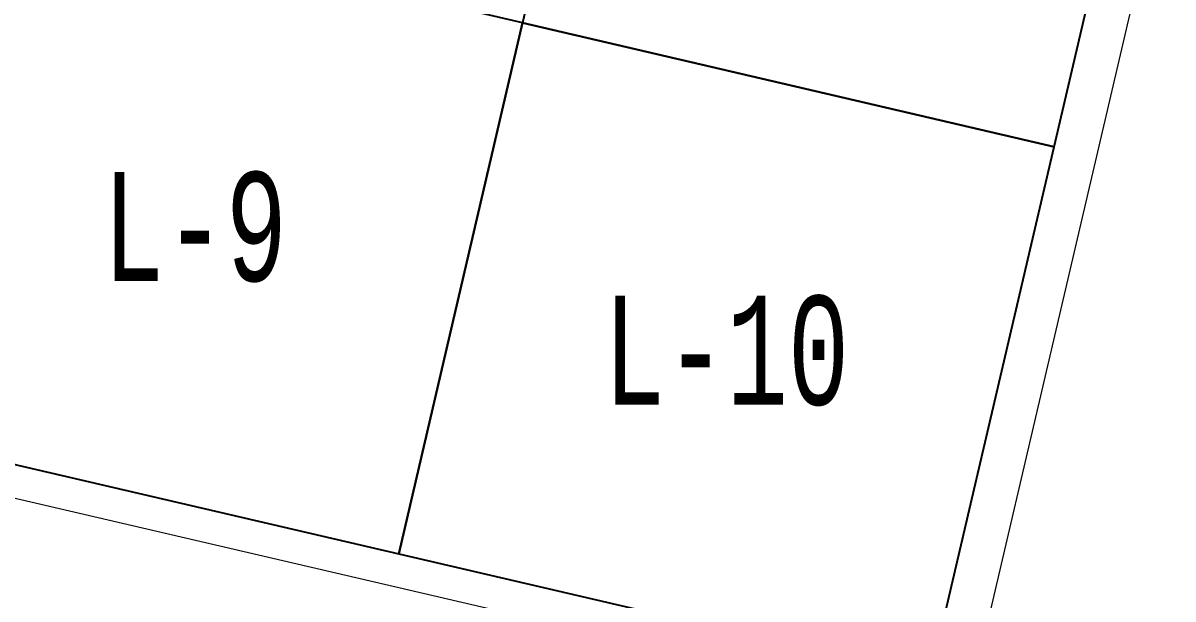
# Model space of a CAD drawing. Header units: millimetres. Extents: x 474016 to 477875, y 2288607 to 2292200.
# Drawn here: x 474205.4 to 474258, y 2289267.6 to 2289294 of the extents above; entities that cross this region are included whole.
import ezdxf
from ezdxf.enums import TextEntityAlignment as Align

# ---------------------------------------------------------------- set-up
doc = ezdxf.new("R2010")
doc.units = ezdxf.units.MM
doc.header["$LTSCALE"] = 50
doc.layers.add('BANQUETA', color=251, linetype='Continuous', lineweight=5)
doc.layers.add('LOTES', color=6, linetype='Continuous', lineweight=15)
doc.layers.add('CVL_LOTIF', color=1, linetype='Continuous')
doc.layers.add('MZ Y LT', color=7, linetype='Continuous', lineweight=13, true_color=0x0d2bf2)
doc.styles.add('MONOTXT4', font='MONOTXT4.shx', dxfattribs={"width": 0.55})

msp = doc.modelspace()

# ---------------------------------------------------------------- linework, layer by layer
at = {"layer": 'BANQUETA'}
msp.add_lwpolyline([(474124.839, 2289290.893), (474246.576, 2289262.523, 0.414214), (474248.978, 2289264.017), (474260.099, 2289311.738, 0.414214), (474258.606, 2289314.14), (474136.868, 2289342.51)], format="xyb", dxfattribs=at)
at = {"layer": 'CVL_LOTIF'}
for points in [[(474255.428, 2289300.505), (474231.081, 2289306.179), (474228.243, 2289294.005), (474252.591, 2289288.331)], [(474228.243, 2289294.005), (474203.896, 2289299.68), (474198.222, 2289275.332), (474222.569, 2289269.658)], [(474252.591, 2289288.331), (474228.243, 2289294.005), (474222.569, 2289269.658), (474246.917, 2289263.984)]]:
    msp.add_lwpolyline(points, close=True, dxfattribs=at)
at = {"layer": 'LOTES'}
for p, q in [((474228.243, 2289294.005), (474233.918, 2289318.353)), ((474222.569, 2289269.658), (474228.243, 2289294.005))]:
    msp.add_line(p, q, dxfattribs=at)

# ---------------------------------------------------------------- texts
at = {"layer": 'MZ Y LT', "lineweight": 13, "style": 'MONOTXT4', "width": 0.65}
for s, p in [('L-9', (474213.233, 2289284.669)), ('L-10', (474237.58, 2289278.995))]:
    msp.add_text(s, height=5, dxfattribs=at).set_placement(p, align=Align.MIDDLE)

doc.saveas('drawing.dxf')
